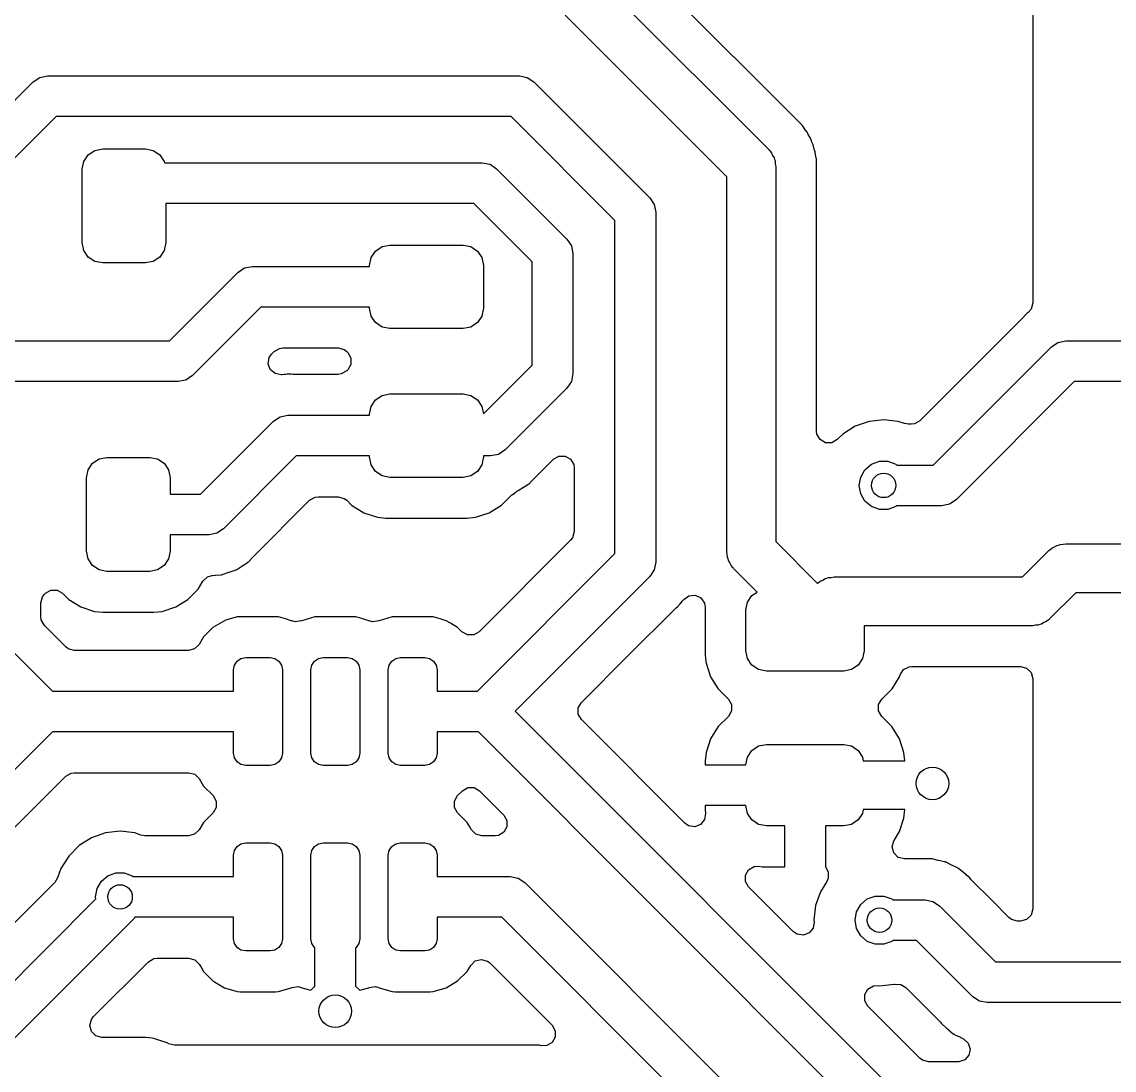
# Model space of a CAD drawing. Extents: x 44 to 146, y -87 to -25.
# Drawn here: x 113.32 to 126.73, y -73.47 to -60.61 of the extents above; entities that cross this region are included whole.
import ezdxf

# ---------------------------------------------------------------- set-up
doc = ezdxf.new("R2010")
doc.units = 0
doc.layers.add('BLACK', color=7, linetype='CONTINUOUS')

msp = doc.modelspace()

# ---------------------------------------------------------------- linework, layer by layer
at = {"layer": 'BLACK', "linetype": 'CONTINUOUS'}
for p, q in [((125.73, -59.055), (125.73, -64.055926)), ((122.777862, -61.752584), (120.650852, -59.625574)), ((120.328732, -60.011268), (122.487732, -62.170268)), ((121.9756, -62.506664), (119.992336, -60.5234)), ((113.543929, -61.28783), (113.6396, -61.268799)), ((113.6396, -61.268799), (113.639605, -61.2688)), ((113.639605, -61.2688), (119.4308, -61.2688)), ((119.4308, -61.2688), (119.526471, -61.28783)), ((112.639846, -62.165), (113.462823, -61.342023)), ((113.462823, -61.342023), (113.543929, -61.28783)), ((119.526471, -61.28783), (119.607577, -61.342023)), ((119.607577, -61.342023), (121.029973, -62.76442)), ((113.743154, -61.7688), (113.224603, -62.28735)), ((119.327246, -61.7688), (113.743154, -61.7688)), ((120.6032, -63.044753), (119.327246, -61.7688)), ((122.905416, -61.880138), (122.777862, -61.752584)), ((122.925038, -61.911367), (122.905416, -61.880138)), ((122.934689, -61.92497), (122.925038, -61.911367)), ((122.955761, -61.951393), (122.934689, -61.92497)), ((122.957693, -61.953816), (122.955761, -61.951393)), ((122.973686, -61.987027), (122.957693, -61.953816)), ((122.981769, -62.001653), (122.973686, -61.987027)), ((123.001389, -62.032878), (122.981769, -62.001653)), ((123.013569, -62.067684), (123.001389, -62.032878)), ((123.019963, -62.08312), (123.013569, -62.067684)), ((114.138223, -62.238223), (114.219329, -62.18403)), ((114.219329, -62.18403), (114.315, -62.165)), ((114.315, -62.165), (114.84, -62.165)), ((114.84, -62.165), (114.935671, -62.18403)), ((114.935671, -62.18403), (115.016777, -62.238223)), ((122.487732, -62.170268), (122.493956, -62.177763)), ((122.493956, -62.177763), (122.497303, -62.180291)), ((122.497303, -62.180291), (122.500961, -62.186199)), ((122.500961, -62.186199), (122.523099, -62.212859)), ((123.02726, -62.098273), (123.019963, -62.08312)), ((123.03596, -62.116339), (123.02726, -62.098273)), ((123.044167, -62.152299), (123.03596, -62.116339)), ((123.048788, -62.168336), (123.044167, -62.152299)), ((123.060968, -62.203145), (123.048788, -62.168336)), ((123.065096, -62.239785), (123.060968, -62.203145)), ((114.065, -62.415), (114.08403, -62.319329)), ((114.08403, -62.319329), (114.138223, -62.238223)), ((115.016777, -62.238223), (115.07097, -62.319329)), ((115.07097, -62.319329), (115.074206, -62.3356)), ((115.074206, -62.3356), (118.9736, -62.3356)), ((118.9736, -62.3356), (119.069271, -62.35463)), ((122.523099, -62.212859), (122.537097, -62.244561)), ((122.537097, -62.244561), (122.555342, -62.274028)), ((122.555342, -62.274028), (122.559184, -62.294583)), ((122.559184, -62.294583), (122.567632, -62.313715)), ((122.567632, -62.313715), (122.569232, -62.348335)), ((123.067893, -62.256251), (123.065096, -62.239785)), ((123.0761, -62.292206), (123.067893, -62.256251)), ((123.0761, -62.292209), (123.0761, -62.292206)), ((123.0761, -65.627304), (123.0761, -62.292209)), ((114.065, -63.315), (114.065, -62.415)), ((119.069271, -62.35463), (119.150377, -62.408823)), ((119.150377, -62.408823), (120.013977, -63.272423)), ((122.569232, -62.348335), (122.5756, -62.3824)), ((122.5756, -62.3824), (122.5756, -66.982536)), ((121.9756, -67.1068), (121.9756, -62.506664)), ((118.870046, -62.8356), (115.09, -62.8356)), ((115.09, -62.8356), (115.09, -63.315)), ((119.5872, -63.552754), (118.870046, -62.8356)), ((121.029973, -62.76442), (121.029977, -62.764423)), ((121.029977, -62.764423), (121.08417, -62.845529)), ((121.08417, -62.845529), (121.1032, -62.9412)), ((121.1032, -62.9412), (121.1032, -67.2338)), ((120.6032, -67.130246), (120.6032, -63.044753)), ((120.013977, -63.272423), (120.06817, -63.353529)), ((114.08403, -63.410671), (114.065, -63.315)), ((114.138223, -63.491777), (114.08403, -63.410671)), ((115.07097, -63.410671), (115.016777, -63.491777)), ((115.09, -63.315), (115.07097, -63.410671)), ((117.662923, -63.418223), (117.744029, -63.36403)), ((117.744029, -63.36403), (117.8397, -63.345)), ((117.8397, -63.345), (118.7397, -63.345)), ((118.7397, -63.345), (118.835371, -63.36403)), ((118.835371, -63.36403), (118.916477, -63.418223)), ((120.06817, -63.353529), (120.087201, -63.4492)), ((114.219329, -63.54597), (114.138223, -63.491777)), ((114.315, -63.565), (114.219329, -63.54597)), ((114.935671, -63.54597), (114.84, -63.565)), ((115.016777, -63.491777), (114.935671, -63.54597)), ((117.5897, -63.595), (117.60873, -63.499329)), ((117.60873, -63.499329), (117.662923, -63.418223)), ((118.916477, -63.418223), (118.97067, -63.499329)), ((118.97067, -63.499329), (118.9897, -63.595)), ((120.087201, -63.4492), (120.0872, -63.449205)), ((120.0872, -63.449205), (120.0872, -64.922394)), ((114.84, -63.565), (114.315, -63.565)), ((115.136246, -64.52), (115.975523, -63.680723)), ((115.975523, -63.680723), (116.056629, -63.62653)), ((116.056629, -63.62653), (116.1523, -63.607499)), ((116.1523, -63.607499), (116.152305, -63.6075)), ((116.152305, -63.6075), (117.5897, -63.6075)), ((117.5897, -63.6075), (117.5897, -63.595)), ((118.9897, -63.595), (118.9897, -64.12)), ((119.5872, -64.818846), (119.5872, -63.552754)), ((125.73, -64.055926), (125.710038, -64.130426)), ((116.255854, -64.1075), (115.416577, -64.946777)), ((117.5897, -64.1075), (116.255854, -64.1075)), ((117.5897, -64.12), (117.5897, -64.1075)), ((117.60873, -64.215671), (117.5897, -64.12)), ((117.662923, -64.296777), (117.60873, -64.215671)), ((118.97067, -64.215671), (118.916477, -64.296777)), ((118.9897, -64.12), (118.97067, -64.215671)), ((125.650705, -64.191168), (125.599481, -64.245461)), ((125.657352, -64.185591), (125.650705, -64.191168)), ((125.660763, -64.182433), (125.657163, -64.185365)), ((125.657163, -64.185365), (125.657352, -64.185591)), ((125.660946, -64.182664), (125.660763, -64.182433)), ((125.673419, -64.172801), (125.660946, -64.182664)), ((125.710038, -64.130426), (125.673419, -64.172801)), ((117.744029, -64.35097), (117.662923, -64.296777)), ((117.8397, -64.37), (117.744029, -64.35097)), ((118.835371, -64.35097), (118.7397, -64.37)), ((118.916477, -64.296777), (118.835371, -64.35097)), ((125.596464, -64.248567), (124.345173, -65.499859)), ((125.599481, -64.245461), (125.596464, -64.248567)), ((118.7397, -64.37), (117.8397, -64.37)), ((111.963205, -64.52), (115.136246, -64.52)), ((116.419529, -64.651639), (116.486324, -64.613076)), ((116.486324, -64.613076), (116.524886, -64.608)), ((116.524886, -64.608), (117.204614, -64.608)), ((117.204614, -64.608), (117.279114, -64.627962)), ((124.508846, -66.044), (125.95962, -64.593226)), ((125.95962, -64.593226), (125.959623, -64.593223)), ((125.959623, -64.593223), (126.040729, -64.53903)), ((126.040729, -64.53903), (126.1364, -64.52)), ((126.1364, -64.52), (127.467885, -64.52)), ((116.345687, -64.800793), (116.359061, -64.724833)), ((116.359061, -64.724833), (116.388757, -64.682409)), ((116.388757, -64.682409), (116.419529, -64.651639)), ((117.279114, -64.627962), (117.309973, -64.651641)), ((117.309973, -64.651641), (117.322973, -64.664641)), ((117.322973, -64.664641), (117.361537, -64.731436)), ((117.361537, -64.731436), (117.361537, -64.808564)), ((116.372085, -64.873262), (116.345687, -64.800793)), ((116.431182, -64.922824), (116.372085, -64.873262)), ((117.309973, -64.888359), (117.243178, -64.926923)), ((117.322973, -64.875359), (117.309973, -64.888359)), ((117.361537, -64.808564), (117.322973, -64.875359)), ((118.989093, -65.416952), (119.5872, -64.818846)), ((115.2398, -65.02), (112.066754, -65.02)), ((115.335471, -65.00097), (115.2398, -65.02)), ((115.416577, -64.946777), (115.335471, -65.00097)), ((116.507142, -64.936198), (116.431182, -64.922824)), ((116.509501, -64.935991), (116.507142, -64.936198)), ((116.513766, -64.935554), (116.509501, -64.935991)), ((116.54418, -64.932), (116.513766, -64.935554)), ((116.548632, -64.932), (116.54418, -64.932)), ((116.561617, -64.931433), (116.548632, -64.932)), ((116.581392, -64.929703), (116.561617, -64.931433)), ((116.609877, -64.927211), (116.581392, -64.929703)), ((116.609878, -64.927211), (116.609877, -64.927211)), ((116.631833, -64.930427), (116.609878, -64.927211)), ((116.653428, -64.932), (116.631833, -64.930427)), ((117.204614, -64.932), (116.653428, -64.932)), ((117.243178, -64.926923), (117.204614, -64.932)), ((120.06817, -65.018071), (120.013977, -65.099177)), ((120.087201, -64.9224), (120.06817, -65.018071)), ((120.0872, -64.922394), (120.087201, -64.9224)), ((126.239953, -65.02), (124.789177, -66.470777)), ((127.467885, -65.02), (126.239953, -65.02)), ((120.013977, -65.099177), (119.253877, -65.859277)), ((117.60873, -65.324329), (117.662923, -65.243223)), ((117.662923, -65.243223), (117.744029, -65.18903)), ((117.744029, -65.18903), (117.8397, -65.17)), ((117.8397, -65.17), (118.7397, -65.17)), ((118.7397, -65.17), (118.835371, -65.18903)), ((118.835371, -65.18903), (118.916477, -65.243223)), ((118.916477, -65.243223), (118.97067, -65.324329)), ((117.5897, -65.42), (117.60873, -65.324329)), ((117.5897, -65.4325), (117.5897, -65.42)), ((118.97067, -65.324329), (118.989093, -65.416952)), ((115.517246, -66.3996), (116.411123, -65.505723)), ((116.411123, -65.505723), (116.492229, -65.45153)), ((116.492229, -65.45153), (116.5879, -65.4325)), ((116.5879, -65.4325), (117.5897, -65.4325)), ((123.721947, -65.508631), (123.551677, -65.568211)), ((123.901199, -65.488435), (123.721947, -65.508631)), ((123.901201, -65.488435), (123.901199, -65.488435)), ((124.080453, -65.508631), (123.901201, -65.488435)), ((124.080456, -65.508632), (124.080453, -65.508631)), ((124.156209, -65.535139), (124.080456, -65.508632)), ((124.205419, -65.5435), (124.156209, -65.535139)), ((124.239814, -65.5435), (124.205419, -65.5435)), ((124.278378, -65.538423), (124.239814, -65.5435)), ((124.345173, -65.499859), (124.278378, -65.538423)), ((123.081177, -65.665868), (123.0761, -65.627304)), ((123.119741, -65.732663), (123.081177, -65.665868)), ((123.398938, -65.664184), (123.330459, -65.732663)), ((123.551677, -65.568211), (123.398938, -65.664184)), ((123.186536, -65.771227), (123.119741, -65.732663)), ((123.263664, -65.771227), (123.186536, -65.771227)), ((123.330459, -65.732663), (123.263664, -65.771227)), ((114.272029, -65.96863), (114.3677, -65.9496)), ((114.3677, -65.9496), (114.8927, -65.9496)), ((114.8927, -65.9496), (114.988371, -65.96863)), ((116.691454, -65.9325), (115.797577, -66.826377)), ((117.5897, -65.9325), (116.691454, -65.9325)), ((117.5897, -65.945), (117.5897, -65.9325)), ((117.60873, -66.040671), (117.5897, -65.945)), ((118.9897, -65.945), (118.97067, -66.040671)), ((119.0771, -65.9325), (118.9897, -65.9325)), ((118.9897, -65.9325), (118.9897, -65.945)), ((119.172771, -65.91347), (119.0771, -65.9325)), ((119.253877, -65.859277), (119.172771, -65.91347)), ((119.848342, -65.972625), (119.915136, -65.934062)), ((119.915136, -65.934062), (119.992264, -65.934062)), ((119.992264, -65.934062), (120.059059, -65.972626)), ((114.13673, -66.103929), (114.190923, -66.022823)), ((114.190923, -66.022823), (114.272029, -65.96863)), ((114.988371, -65.96863), (115.069477, -66.022823)), ((115.069477, -66.022823), (115.12367, -66.103929)), ((117.662923, -66.121777), (117.60873, -66.040671)), ((118.97067, -66.040671), (118.916477, -66.121777)), ((119.616987, -66.203979), (119.848342, -65.972625)), ((120.059059, -65.972626), (120.097623, -66.039421)), ((120.097623, -66.039421), (120.1027, -66.077985)), ((120.1027, -66.077985), (120.1027, -66.861213)), ((123.671387, -66.101164), (123.7512, -66.034192)), ((123.7512, -66.034192), (123.849106, -65.998558)), ((123.849106, -65.998558), (123.953294, -65.998558)), ((123.953294, -65.998558), (124.0512, -66.034192)), ((124.0512, -66.034192), (124.062889, -66.044)), ((124.062889, -66.044), (124.508846, -66.044)), ((114.1177, -66.1996), (114.13673, -66.103929)), ((114.1177, -67.0996), (114.1177, -66.1996)), ((115.12367, -66.103929), (115.1427, -66.1996)), ((115.1427, -66.1996), (115.1427, -66.3996)), ((117.744029, -66.17597), (117.662923, -66.121777)), ((117.8397, -66.195), (117.744029, -66.17597)), ((118.7397, -66.195), (117.8397, -66.195)), ((118.835371, -66.17597), (118.7397, -66.195)), ((118.916477, -66.121777), (118.835371, -66.17597)), ((119.564058, -66.259993), (119.614, -66.207056)), ((119.614, -66.207056), (119.616987, -66.203979)), ((123.6012, -66.294), (123.619292, -66.191394)), ((123.619292, -66.191394), (123.671387, -66.101164)), ((119.396437, -66.367311), (119.404306, -66.363644)), ((119.404306, -66.363644), (119.404432, -66.363914)), ((119.404432, -66.363914), (119.408594, -66.361899)), ((119.40846, -66.361632), (119.416206, -66.35774)), ((119.408594, -66.361899), (119.40846, -66.361632)), ((119.416206, -66.35774), (119.416217, -66.357737)), ((119.416217, -66.357737), (119.478609, -66.3167)), ((119.478609, -66.3167), (119.482207, -66.314409)), ((119.482207, -66.314409), (119.487373, -66.311222)), ((119.487373, -66.311222), (119.545756, -66.275212)), ((119.545756, -66.275212), (119.545761, -66.275206)), ((119.545761, -66.275206), (119.552566, -66.269827)), ((119.552566, -66.269827), (119.552752, -66.270062)), ((119.552752, -66.270062), (119.556342, -66.267137)), ((119.556149, -66.266907), (119.562793, -66.261331)), ((119.556342, -66.267137), (119.556149, -66.266907)), ((119.562793, -66.261331), (119.562796, -66.26133)), ((119.562796, -66.26133), (119.564058, -66.259993)), ((123.619292, -66.396606), (123.6012, -66.294)), ((115.1427, -66.3996), (115.517246, -66.3996)), ((116.160687, -67.171079), (116.855127, -66.476641)), ((116.855127, -66.476641), (116.921922, -66.438077)), ((116.921922, -66.438077), (116.960486, -66.433)), ((116.960486, -66.433), (117.204614, -66.433)), ((117.204614, -66.433), (117.279114, -66.452962)), ((117.279114, -66.452962), (117.309973, -66.476641)), ((117.309973, -66.476641), (117.371044, -66.537712)), ((119.208356, -66.537712), (119.332412, -66.413656)), ((119.332412, -66.413656), (119.332413, -66.413653)), ((119.332413, -66.413653), (119.338549, -66.407518)), ((119.338549, -66.407518), (119.339671, -66.40864)), ((119.339671, -66.40864), (119.389006, -66.371906)), ((119.388574, -66.370979), (119.393064, -66.368885)), ((119.389006, -66.371906), (119.388574, -66.370979)), ((119.393064, -66.368885), (119.393523, -66.368544)), ((119.393523, -66.368544), (119.394768, -66.36809)), ((119.394768, -66.36809), (119.396429, -66.367315)), ((119.396429, -66.367315), (119.396434, -66.367314)), ((119.396434, -66.367314), (119.396437, -66.367311)), ((123.671387, -66.486836), (123.619292, -66.396606)), ((123.7512, -66.553808), (123.671387, -66.486836)), ((124.789177, -66.470777), (124.708071, -66.52497)), ((117.371044, -66.537712), (117.520366, -66.629814)), ((117.520366, -66.629814), (117.686903, -66.684999)), ((118.892497, -66.684999), (119.059034, -66.629814)), ((119.059034, -66.629814), (119.208356, -66.537712)), ((123.849106, -66.589442), (123.7512, -66.553808)), ((123.953294, -66.589442), (123.849106, -66.589442)), ((124.0512, -66.553808), (123.953294, -66.589442)), ((124.062889, -66.544), (124.0512, -66.553808)), ((124.6124, -66.544), (124.062889, -66.544)), ((124.708071, -66.52497), (124.6124, -66.544)), ((117.686903, -66.684999), (117.789691, -66.6955)), ((117.789691, -66.6955), (118.789708, -66.695499)), ((118.789708, -66.695499), (118.892497, -66.684999)), ((115.6208, -66.8996), (115.1427, -66.8996)), ((115.1427, -66.8996), (115.1427, -67.0996)), ((115.716471, -66.88057), (115.6208, -66.8996)), ((115.797577, -66.826377), (115.716471, -66.88057)), ((120.1027, -66.861213), (120.082738, -66.935713)), ((120.059059, -66.966572), (118.935447, -68.090183)), ((120.082738, -66.935713), (120.059059, -66.966572)), ((122.5756, -66.982536), (123.088746, -67.495682)), ((125.998559, -67.048503), (126.028028, -67.030258)), ((126.028028, -67.030258), (126.048586, -67.026414)), ((126.048586, -67.026414), (126.067715, -67.017969)), ((126.067715, -67.017969), (126.102328, -67.016368)), ((126.102328, -67.016368), (126.1364, -67.01)), ((126.1364, -67.01), (127.485381, -67.01)), ((114.13673, -67.195271), (114.1177, -67.0996)), ((115.1427, -67.0996), (115.12367, -67.195271)), ((118.915346, -68.8181), (120.6032, -67.130246)), ((121.981967, -67.140864), (121.9756, -67.1068)), ((121.983568, -67.175485), (121.981967, -67.140864)), ((125.605736, -67.4164), (125.924268, -67.097868)), ((125.924268, -67.097868), (125.931763, -67.091643)), ((125.931763, -67.091643), (125.934291, -67.088297)), ((125.934291, -67.088297), (125.940199, -67.084638)), ((125.940199, -67.084638), (125.966859, -67.062501)), ((125.966859, -67.062501), (125.998559, -67.048503)), ((114.190923, -67.276377), (114.13673, -67.195271)), ((114.272029, -67.33057), (114.190923, -67.276377)), ((115.069477, -67.276377), (114.988371, -67.33057)), ((115.12367, -67.195271), (115.069477, -67.276377)), ((115.959917, -67.324837), (116.022309, -67.2838)), ((116.022309, -67.2838), (116.025907, -67.281509)), ((116.025907, -67.281509), (116.088118, -67.243137)), ((116.088118, -67.243137), (116.089456, -67.242312)), ((116.089456, -67.242312), (116.089461, -67.242306)), ((116.089461, -67.242306), (116.096266, -67.236927)), ((116.096266, -67.236927), (116.096452, -67.237162)), ((116.096452, -67.237162), (116.100042, -67.234237)), ((116.099849, -67.234007), (116.106493, -67.228431)), ((116.100042, -67.234237), (116.099849, -67.234007)), ((116.106493, -67.228431), (116.106496, -67.22843)), ((116.106496, -67.22843), (116.107841, -67.227005)), ((116.107841, -67.227005), (116.1577, -67.174156)), ((116.1577, -67.174156), (116.160687, -67.171079)), ((121.1032, -67.2338), (121.08417, -67.329471)), ((121.992015, -67.194616), (121.983568, -67.175485)), ((121.995858, -67.215172), (121.992015, -67.194616)), ((122.014102, -67.244638), (121.995858, -67.215172)), ((122.028101, -67.276341), (122.014102, -67.244638)), ((122.050238, -67.303), (122.028101, -67.276341)), ((122.053897, -67.308909), (122.050238, -67.303)), ((114.3677, -67.3496), (114.272029, -67.33057)), ((114.8927, -67.3496), (114.3677, -67.3496)), ((114.988371, -67.33057), (114.8927, -67.3496)), ((115.545603, -67.470669), (115.601702, -67.417742)), ((115.601702, -67.417742), (115.66026, -67.40114)), ((115.660198, -67.400604), (115.663528, -67.400214)), ((115.66026, -67.40114), (115.660198, -67.400604)), ((115.663528, -67.400214), (115.663788, -67.400141)), ((115.663788, -67.400141), (115.664487, -67.4001)), ((115.664487, -67.4001), (115.664509, -67.4001)), ((115.664509, -67.4001), (115.694976, -67.396538)), ((115.694976, -67.396538), (115.699217, -67.396105)), ((115.699217, -67.396105), (115.773597, -67.389599)), ((115.773597, -67.389599), (115.773606, -67.389595)), ((115.773606, -67.389595), (115.782094, -67.387844)), ((115.782094, -67.387844), (115.782154, -67.388137)), ((115.782154, -67.388137), (115.786677, -67.387134)), ((115.786608, -67.386843), (115.795053, -67.384841)), ((115.786677, -67.387134), (115.786608, -67.386843)), ((115.795053, -67.384841), (115.795055, -67.384841)), ((115.795055, -67.384841), (115.86521, -67.359306)), ((115.86521, -67.359306), (115.869256, -67.3579)), ((115.869256, -67.3579), (115.940134, -67.334414)), ((115.940134, -67.334414), (115.94014, -67.33441)), ((115.94014, -67.33441), (115.947999, -67.330746)), ((115.947999, -67.330746), (115.948125, -67.331017)), ((115.948125, -67.331017), (115.952294, -67.328999)), ((115.95216, -67.328732), (115.959906, -67.32484)), ((115.952294, -67.328999), (115.95216, -67.328732)), ((115.959906, -67.32484), (115.959917, -67.324837)), ((121.029977, -67.410577), (119.377953, -69.0626)), ((121.08417, -67.329471), (121.029977, -67.410577)), ((122.057243, -67.311436), (122.053897, -67.308909)), ((122.063468, -67.318932), (122.057243, -67.311436)), ((122.347487, -67.602951), (122.063468, -67.318932)), ((123.153759, -67.454903), (123.183228, -67.436658)), ((123.183228, -67.436658), (123.203786, -67.432814)), ((123.203786, -67.432814), (123.222915, -67.424369)), ((123.222915, -67.424369), (123.257528, -67.422768)), ((123.257528, -67.422768), (123.2916, -67.4164)), ((123.2916, -67.4164), (125.605736, -67.4164)), ((115.361356, -67.692312), (115.485412, -67.568256)), ((115.485412, -67.568256), (115.545603, -67.470669)), ((123.088746, -67.495682), (123.089491, -67.494697)), ((123.089491, -67.494697), (123.095399, -67.491038)), ((123.095399, -67.491038), (123.122059, -67.468901)), ((123.122059, -67.468901), (123.153759, -67.454903)), ((113.5557, -67.734686), (113.575662, -67.660186)), ((113.575662, -67.660186), (113.599341, -67.629327)), ((113.599341, -67.629327), (113.612341, -67.616327)), ((113.612341, -67.616327), (113.679136, -67.577763)), ((113.679136, -67.577763), (113.756264, -67.577763)), ((113.756264, -67.577763), (113.823059, -67.616327)), ((113.823059, -67.616327), (113.899044, -67.692312)), ((113.899044, -67.692312), (114.048366, -67.784414)), ((115.212034, -67.784414), (115.361356, -67.692312)), ((121.433794, -67.709543), (121.436529, -67.706186)), ((121.436529, -67.706186), (121.447357, -67.693281)), ((121.447357, -67.693281), (121.510535, -67.64904)), ((121.510535, -67.64904), (121.58737, -67.642316)), ((121.58737, -67.642316), (121.657272, -67.67491)), ((121.657272, -67.67491), (121.701513, -67.738088)), ((122.23003, -67.726329), (122.284223, -67.645223)), ((122.284223, -67.645223), (122.347487, -67.602951)), ((126.260664, -67.61), (125.942132, -67.928532)), ((127.485381, -67.61), (126.260664, -67.61)), ((113.5557, -67.906414), (113.5557, -67.734686)), ((114.048366, -67.784414), (114.214903, -67.839599)), ((114.214903, -67.839599), (114.317691, -67.8501)), ((114.942708, -67.850099), (115.045497, -67.839599)), ((115.045497, -67.839599), (115.212034, -67.784414)), ((120.761788, -68.386579), (121.337559, -67.810807)), ((121.337559, -67.810807), (121.353927, -67.796663)), ((121.353927, -67.796663), (121.37173, -67.78341)), ((121.37173, -67.78341), (121.402878, -67.746287)), ((121.402878, -67.746287), (121.411643, -67.736724)), ((121.411643, -67.736724), (121.414791, -67.733577)), ((121.414791, -67.733577), (121.429371, -67.715136)), ((121.429371, -67.715136), (121.433794, -67.709543)), ((121.701513, -67.738088), (121.7105, -67.789053)), ((121.7105, -67.789053), (121.7105, -68.372003)), ((122.211, -67.822), (122.23003, -67.726329)), ((122.211, -68.322), (122.211, -67.822)), ((113.560777, -67.944978), (113.5557, -67.906414)), ((113.599341, -68.011773), (113.560777, -67.944978)), ((114.317691, -67.8501), (114.942708, -67.850099)), ((115.809799, -67.953857), (115.668336, -68.037518)), ((115.814119, -67.952602), (115.809799, -67.953857)), ((115.84036, -67.944978), (115.814119, -67.952602)), ((115.967628, -67.908002), (115.84036, -67.944978)), ((115.979922, -67.907034), (115.967628, -67.908002)), ((116.004506, -67.9051), (115.979922, -67.907034)), ((116.435894, -67.9051), (116.004506, -67.9051)), ((116.461706, -67.907131), (116.435894, -67.9051)), ((116.472772, -67.908002), (116.461706, -67.907131)), ((116.558196, -67.932821), (116.472771, -67.908002)), ((116.472771, -67.908002), (116.472772, -67.908002)), ((116.630598, -67.953856), (116.558196, -67.932821)), ((116.630599, -67.953856), (116.630598, -67.953856)), ((116.630607, -67.953859), (116.630599, -67.953856)), ((116.636036, -67.956208), (116.630607, -67.953859)), ((116.678063, -67.967469), (116.636036, -67.956208)), ((116.754364, -67.956208), (116.678063, -67.967469)), ((116.759792, -67.953859), (116.754364, -67.956208)), ((116.917628, -67.908002), (116.759792, -67.953859)), ((116.929922, -67.907034), (116.917628, -67.908002)), ((116.954506, -67.9051), (116.929922, -67.907034)), ((117.385894, -67.9051), (116.954506, -67.9051)), ((117.411706, -67.907131), (117.385894, -67.9051)), ((117.422772, -67.908002), (117.411706, -67.907131)), ((117.508196, -67.932821), (117.422771, -67.908002)), ((117.422771, -67.908002), (117.422772, -67.908002)), ((117.580598, -67.953856), (117.508196, -67.932821)), ((117.580599, -67.953856), (117.580598, -67.953856)), ((117.580607, -67.953859), (117.580599, -67.953856)), ((117.586036, -67.956208), (117.580607, -67.953859)), ((117.628063, -67.967469), (117.586036, -67.956208)), ((117.704364, -67.956208), (117.628063, -67.967469)), ((117.709792, -67.953859), (117.704364, -67.956208)), ((117.867628, -67.908002), (117.709792, -67.953859)), ((117.879922, -67.907034), (117.867628, -67.908002)), ((117.904506, -67.9051), (117.879922, -67.907034)), ((118.335894, -67.9051), (117.904506, -67.9051)), ((118.361706, -67.907131), (118.335894, -67.9051)), ((118.372772, -67.908002), (118.361706, -67.907131)), ((118.458196, -67.932821), (118.372771, -67.908002)), ((118.372771, -67.908002), (118.372772, -67.908002)), ((118.530598, -67.953856), (118.458196, -67.932821)), ((118.530599, -67.953856), (118.530598, -67.953856)), ((118.5306, -67.953857), (118.530599, -67.953856)), ((118.584504, -67.985736), (118.5306, -67.953857)), ((125.899541, -67.963899), (125.867838, -67.977897)), ((125.9262, -67.941761), (125.899541, -67.963899)), ((125.932109, -67.938103), (125.9262, -67.941761)), ((125.934636, -67.934756), (125.932109, -67.938103)), ((125.942132, -67.928532), (125.934636, -67.934756)), ((113.861526, -68.273959), (113.599341, -68.011773)), ((115.668333, -68.03752), (115.55212, -68.153733)), ((115.668336, -68.037518), (115.668333, -68.03752)), ((118.672065, -68.037519), (118.584504, -67.985736)), ((118.672066, -68.03752), (118.672065, -68.037519)), ((118.724729, -68.090183), (118.672066, -68.03752)), ((118.791524, -68.128747), (118.724729, -68.090183)), ((118.935447, -68.090183), (118.868652, -68.128747)), ((125.73, -68.0164), (123.661, -68.0164)), ((123.661, -68.0164), (123.661, -68.322)), ((125.764064, -68.010032), (125.73, -68.0164)), ((125.798685, -68.008432), (125.764064, -68.010032)), ((125.817816, -67.999984), (125.798685, -68.008432)), ((125.838372, -67.996142), (125.817816, -67.999984)), ((125.867838, -67.977897), (125.838372, -67.996142)), ((113.0552, -68.175446), (113.697854, -68.8181)), ((115.552118, -68.153736), (115.498472, -68.244447)), ((115.55212, -68.153733), (115.552118, -68.153736)), ((118.868652, -68.128747), (118.791524, -68.128747)), ((113.892385, -68.297638), (113.861526, -68.273959)), ((113.966885, -68.3176), (113.892385, -68.297638)), ((115.370221, -68.3176), (113.966885, -68.3176)), ((115.443366, -68.298411), (115.370221, -68.3176)), ((115.498472, -68.244447), (115.443366, -68.298411)), ((121.7105, -68.372003), (121.7188, -68.453255)), ((122.23003, -68.417671), (122.211, -68.322)), ((123.661, -68.322), (123.64197, -68.417671)), ((115.9202, -68.5556), (115.931618, -68.498197)), ((115.931618, -68.498197), (115.964134, -68.449534)), ((115.964134, -68.449534), (116.012797, -68.417018)), ((116.012797, -68.417018), (116.0702, -68.4056)), ((116.0702, -68.4056), (116.3702, -68.4056)), ((116.3702, -68.4056), (116.427603, -68.417018)), ((116.427603, -68.417018), (116.476266, -68.449534)), ((116.476266, -68.449534), (116.508782, -68.498197)), ((116.508782, -68.498197), (116.5202, -68.5556)), ((116.8702, -68.5556), (116.881618, -68.498197)), ((116.881618, -68.498197), (116.914134, -68.449534)), ((116.914134, -68.449534), (116.962797, -68.417018)), ((116.962797, -68.417018), (117.0202, -68.4056)), ((117.0202, -68.4056), (117.3202, -68.4056)), ((117.3202, -68.4056), (117.377603, -68.417018)), ((117.377603, -68.417018), (117.426266, -68.449534)), ((117.426266, -68.449534), (117.458782, -68.498197)), ((117.458782, -68.498197), (117.4702, -68.5556)), ((117.8202, -68.5556), (117.831618, -68.498197)), ((117.831618, -68.498197), (117.864134, -68.449534)), ((117.864134, -68.449534), (117.912797, -68.417018)), ((117.912797, -68.417018), (117.9702, -68.4056)), ((117.9702, -68.4056), (118.2702, -68.4056)), ((118.2702, -68.4056), (118.327603, -68.417018)), ((118.327603, -68.417018), (118.376266, -68.449534)), ((118.376266, -68.449534), (118.408782, -68.498197)), ((118.408782, -68.498197), (118.4202, -68.5556)), ((120.191126, -68.957241), (120.761788, -68.386579)), ((121.7188, -68.453255), (121.721001, -68.474797)), ((121.721001, -68.474797), (121.776186, -68.641334)), ((122.284223, -68.498777), (122.23003, -68.417671)), ((122.365329, -68.55297), (122.284223, -68.498777)), ((123.587777, -68.498777), (123.506671, -68.55297)), ((123.64197, -68.417671), (123.587777, -68.498777)), ((115.9202, -68.8181), (115.9202, -68.5556)), ((116.5202, -68.5556), (116.5202, -69.5806)), ((116.8702, -69.5806), (116.8702, -68.5556)), ((117.4702, -68.5556), (117.4702, -69.5806)), ((117.8202, -69.5806), (117.8202, -68.5556)), ((118.4202, -68.5556), (118.4202, -68.8181)), ((121.776186, -68.641334), (121.844816, -68.752602)), ((122.461, -68.572), (122.365329, -68.55297)), ((123.411, -68.572), (122.461, -68.572)), ((123.506671, -68.55297), (123.411, -68.572)), ((124.003712, -68.790656), (124.095814, -68.641334)), ((124.095814, -68.641334), (124.099404, -68.6305)), ((124.099404, -68.6305), (124.103205, -68.619031)), ((124.103205, -68.619031), (124.145588, -68.554592)), ((124.145588, -68.554592), (124.214513, -68.519978)), ((124.214513, -68.519978), (124.244641, -68.5169)), ((124.244641, -68.5169), (125.581, -68.5169)), ((125.581, -68.5169), (125.6555, -68.536862)), ((125.6555, -68.536862), (125.710038, -68.5914)), ((125.710038, -68.5914), (125.73, -68.6659)), ((121.844816, -68.752602), (121.868288, -68.790656)), ((125.73, -68.6659), (125.73, -71.4905)), ((113.697854, -68.8181), (115.9202, -68.8181)), ((118.4202, -68.8181), (118.915346, -68.8181)), ((121.868288, -68.790656), (121.994627, -68.916995)), ((123.877373, -68.916995), (123.940358, -68.85401)), ((123.940358, -68.85401), (124.003712, -68.790656)), ((120.152562, -69.024036), (120.191126, -68.957241)), ((120.152562, -69.101164), (120.152562, -69.024036)), ((121.994627, -68.916995), (122.033191, -68.98379)), ((122.033191, -68.98379), (122.033191, -69.060918)), ((123.838809, -68.98379), (123.877373, -68.916995)), ((123.838809, -69.060918), (123.838809, -68.98379)), ((119.377953, -69.0626), (124.182553, -73.8672)), ((120.191126, -69.167959), (120.152562, -69.101164)), ((121.462165, -70.438998), (120.191126, -69.167959)), ((121.994627, -69.127713), (121.86868, -69.253659)), ((122.033191, -69.060918), (121.994627, -69.127713)), ((123.877373, -69.127713), (123.838809, -69.060918)), ((124.003319, -69.253659), (123.877373, -69.127713)), ((121.86868, -69.253659), (121.776642, -69.402878)), ((124.095357, -69.402878), (124.003319, -69.253659)), ((113.697854, -69.3181), (112.1116, -70.904354)), ((115.9202, -69.3181), (113.697854, -69.3181)), ((115.9202, -69.5806), (115.9202, -69.3181)), ((118.926346, -69.3181), (118.4202, -69.3181)), ((118.4202, -69.3181), (118.4202, -69.5806)), ((123.90222, -74.293973), (118.926346, -69.3181)), ((121.776642, -69.402878), (121.721494, -69.569302)), ((124.150505, -69.569303), (124.095357, -69.402878)), ((115.931618, -69.638003), (115.9202, -69.5806)), ((116.5202, -69.5806), (116.508782, -69.638003)), ((116.881618, -69.638003), (116.8702, -69.5806)), ((117.4702, -69.5806), (117.458782, -69.638003)), ((117.831618, -69.638003), (117.8202, -69.5806)), ((118.4202, -69.5806), (118.408782, -69.638003)), ((121.721492, -69.569311), (121.711, -69.67201)), ((121.721494, -69.569302), (121.721492, -69.569311)), ((122.23003, -69.626329), (122.284223, -69.545223)), ((122.284223, -69.545223), (122.365329, -69.49103)), ((122.365329, -69.49103), (122.461, -69.472)), ((122.461, -69.472), (123.411, -69.472)), ((123.411, -69.472), (123.506671, -69.49103)), ((123.506671, -69.49103), (123.587777, -69.545223)), ((123.587777, -69.545223), (123.64197, -69.626329)), ((124.160996, -69.672), (124.150505, -69.569303)), ((115.964134, -69.686666), (115.931618, -69.638003)), ((116.012797, -69.719182), (115.964134, -69.686666)), ((116.476266, -69.686666), (116.427603, -69.719182)), ((116.508782, -69.638003), (116.476266, -69.686666)), ((116.914134, -69.686666), (116.881618, -69.638003)), ((116.962797, -69.719182), (116.914134, -69.686666)), ((117.426266, -69.686666), (117.377603, -69.719182)), ((117.458782, -69.638003), (117.426266, -69.686666)), ((117.864134, -69.686666), (117.831618, -69.638003)), ((117.912797, -69.719182), (117.864134, -69.686666)), ((118.376266, -69.686666), (118.327603, -69.719182)), ((118.408782, -69.638003), (118.376266, -69.686666)), ((121.711, -69.67201), (121.711, -69.722)), ((122.211, -69.722), (122.23003, -69.626329)), ((123.64197, -69.626329), (123.651054, -69.672)), ((123.651054, -69.672), (124.160996, -69.672)), ((113.861527, -69.862241), (113.928322, -69.823677)), ((113.928322, -69.823677), (113.966886, -69.8186)), ((113.966886, -69.8186), (115.370221, -69.8186)), ((115.370221, -69.8186), (115.444721, -69.838562)), ((115.444721, -69.838562), (115.498472, -69.891753)), ((116.0702, -69.7306), (116.012797, -69.719182)), ((116.3702, -69.7306), (116.0702, -69.7306)), ((116.427603, -69.719182), (116.3702, -69.7306)), ((117.0202, -69.7306), (116.962797, -69.719182)), ((117.3202, -69.7306), (117.0202, -69.7306)), ((117.377603, -69.719182), (117.3202, -69.7306)), ((117.9702, -69.7306), (117.912797, -69.719182)), ((118.2702, -69.7306), (117.9702, -69.7306)), ((118.327603, -69.719182), (118.2702, -69.7306)), ((121.711, -69.722), (122.211, -69.722)), ((112.690903, -71.032863), (113.861527, -69.862241)), ((115.498472, -69.891753), (115.552118, -69.982463)), ((115.552118, -69.982463), (115.55212, -69.982466)), ((115.55212, -69.982466), (115.669895, -70.100241)), ((115.669895, -70.100241), (115.708459, -70.167036)), ((118.631941, -70.167036), (118.670505, -70.100241)), ((118.670505, -70.100241), (118.73023, -70.040516)), ((118.73023, -70.040516), (118.797025, -70.001952)), ((118.797025, -70.001952), (118.874153, -70.001952)), ((118.874153, -70.001952), (118.940948, -70.040516)), ((118.940948, -70.040516), (119.238673, -70.338241)), ((115.708459, -70.244164), (115.669895, -70.310959)), ((115.708459, -70.167036), (115.708459, -70.244164)), ((118.631941, -70.244164), (118.631941, -70.167036)), ((118.670505, -70.310959), (118.631941, -70.244164)), ((122.211, -70.222), (121.711001, -70.222)), ((121.711001, -70.222), (121.711001, -70.271975)), ((122.23003, -70.317671), (122.211, -70.222)), ((115.669895, -70.310959), (115.55212, -70.428733)), ((118.672065, -70.312519), (118.670505, -70.310959)), ((118.788281, -70.428735), (118.672065, -70.312519)), ((119.238673, -70.338241), (119.277237, -70.405036)), ((121.715753, -70.318498), (121.703464, -70.394641)), ((121.711001, -70.271975), (121.715753, -70.318498)), ((122.284223, -70.398777), (122.23003, -70.317671)), ((123.64197, -70.317671), (123.587777, -70.398777)), ((123.651054, -70.272), (123.64197, -70.317671)), ((124.160998, -70.272), (123.651054, -70.272)), ((124.095357, -70.541121), (124.150505, -70.374697)), ((124.150505, -70.374697), (124.150507, -70.374688)), ((124.150507, -70.374688), (124.160998, -70.272)), ((115.498472, -70.519447), (115.443366, -70.573411)), ((115.552118, -70.428736), (115.498472, -70.519447)), ((115.55212, -70.428733), (115.552118, -70.428736)), ((118.819704, -70.481868), (118.788281, -70.428735)), ((118.841928, -70.519447), (118.819704, -70.481868)), ((118.895679, -70.572638), (118.841928, -70.519447)), ((119.277237, -70.482164), (119.238673, -70.548959)), ((119.277237, -70.405036), (119.277237, -70.482164)), ((121.506522, -70.469579), (121.462165, -70.438998)), ((121.582665, -70.481868), (121.506522, -70.469579)), ((121.654751, -70.454439), (121.582665, -70.481868)), ((121.703464, -70.394641), (121.654751, -70.454439)), ((122.365329, -70.45297), (122.284223, -70.398777)), ((122.461, -70.472), (122.365329, -70.45297)), ((122.686, -70.472), (122.461, -70.472)), ((122.686, -70.971999), (122.686, -70.472)), ((123.411, -70.472), (123.186, -70.472)), ((123.186, -70.472), (123.186, -70.97453)), ((123.506671, -70.45297), (123.411, -70.472)), ((123.587777, -70.398777), (123.506671, -70.45297)), ((114.179077, -70.617311), (114.026338, -70.713284)), ((114.349347, -70.557731), (114.179077, -70.617311)), ((114.528599, -70.537535), (114.349347, -70.557731)), ((114.528601, -70.537535), (114.528599, -70.537535)), ((114.707853, -70.557731), (114.528601, -70.537535)), ((114.707856, -70.557732), (114.707853, -70.557731)), ((114.783609, -70.584239), (114.707856, -70.557732)), ((114.832819, -70.5926), (114.783609, -70.584239)), ((115.370221, -70.5926), (114.832819, -70.5926)), ((115.443366, -70.573411), (115.370221, -70.5926)), ((118.970179, -70.5926), (118.895679, -70.572638)), ((119.133314, -70.5926), (118.970179, -70.5926)), ((119.171878, -70.587523), (119.133314, -70.5926)), ((119.238673, -70.548959), (119.171878, -70.587523)), ((124.005846, -70.7285), (124.025808, -70.654)), ((124.025808, -70.654), (124.028029, -70.650279)), ((124.028029, -70.650279), (124.095357, -70.541121)), ((114.026338, -70.713284), (113.898784, -70.840838)), ((115.9202, -70.8306), (115.931618, -70.773197)), ((115.931618, -70.773197), (115.964134, -70.724534)), ((115.964134, -70.724534), (116.012797, -70.692018)), ((116.012797, -70.692018), (116.0702, -70.6806)), ((116.0702, -70.6806), (116.3702, -70.6806)), ((116.3702, -70.6806), (116.427603, -70.692018)), ((116.427603, -70.692018), (116.476266, -70.724534)), ((116.476266, -70.724534), (116.508782, -70.773197)), ((116.508782, -70.773197), (116.5202, -70.8306)), ((116.8702, -70.8306), (116.881618, -70.773197)), ((116.881618, -70.773197), (116.914134, -70.724534)), ((116.914134, -70.724534), (116.962797, -70.692018)), ((116.962797, -70.692018), (117.0202, -70.6806)), ((117.0202, -70.6806), (117.3202, -70.6806)), ((117.3202, -70.6806), (117.377603, -70.692018)), ((117.377603, -70.692018), (117.426266, -70.724534)), ((117.426266, -70.724534), (117.458782, -70.773197)), ((117.458782, -70.773197), (117.4702, -70.8306)), ((117.8202, -70.8306), (117.831618, -70.773197)), ((117.831618, -70.773197), (117.864134, -70.724534)), ((117.864134, -70.724534), (117.912797, -70.692018)), ((117.912797, -70.692018), (117.9702, -70.6806)), ((117.9702, -70.6806), (118.2702, -70.6806)), ((118.2702, -70.6806), (118.327603, -70.692018)), ((118.327603, -70.692018), (118.376266, -70.724534)), ((118.376266, -70.724534), (118.408782, -70.773197)), ((118.408782, -70.773197), (118.4202, -70.8306)), ((124.025808, -70.803), (124.005846, -70.7285)), ((113.898784, -70.840838), (113.802809, -70.993579)), ((115.9202, -71.0931), (115.9202, -70.8306)), ((116.5202, -70.8306), (116.5202, -71.8556)), ((116.8702, -71.8556), (116.8702, -70.8306)), ((117.4702, -70.8306), (117.4702, -71.8556)), ((117.8202, -71.8556), (117.8202, -70.8306)), ((118.4202, -70.8306), (118.4202, -71.0931)), ((124.080346, -70.857538), (124.025808, -70.803)), ((124.154846, -70.8775), (124.080346, -70.857538)), ((124.396114, -70.8775), (124.154846, -70.8775)), ((124.400447, -70.877437), (124.396114, -70.8775)), ((124.475055, -70.875266), (124.400447, -70.877437)), ((124.475056, -70.875266), (124.475055, -70.875266)), ((124.483708, -70.876023), (124.475056, -70.875266)), ((124.483733, -70.875725), (124.483708, -70.876023)), ((124.488335, -70.876196), (124.483733, -70.875725)), ((124.488301, -70.876492), (124.488335, -70.876196)), ((124.496918, -70.877499), (124.488301, -70.876492)), ((124.569519, -70.894705), (124.496918, -70.877499)), ((124.573747, -70.895642), (124.569519, -70.894705)), ((124.646869, -70.910741), (124.573747, -70.895642)), ((124.655113, -70.913473), (124.646869, -70.910741)), ((124.655206, -70.91319), (124.655113, -70.913473)), ((124.659586, -70.914713), (124.655206, -70.91319)), ((124.659484, -70.914994), (124.659586, -70.914713)), ((124.667633, -70.91796), (124.659484, -70.914994)), ((124.734338, -70.95146), (124.667633, -70.91796)), ((113.802809, -70.993579), (113.762561, -71.108602)), ((114.3786, -71.083292), (114.476506, -71.047658)), ((114.476506, -71.047658), (114.580694, -71.047658)), ((114.580694, -71.047658), (114.6786, -71.083292)), ((122.205438, -71.076912), (122.244002, -71.010117)), ((122.244002, -71.010117), (122.310797, -70.971553)), ((122.310797, -70.971553), (122.364505, -70.967248)), ((122.364505, -70.967248), (122.411016, -70.971999)), ((122.411016, -70.971999), (122.686, -70.971999)), ((123.186, -70.97453), (123.221106, -71.035336)), ((123.221106, -71.035336), (123.221106, -71.112464)), ((124.738208, -70.953334), (124.734338, -70.95146)), ((124.752593, -70.960042), (124.738208, -70.953334)), ((124.805875, -70.984887), (124.752593, -70.960042)), ((124.813257, -70.989441), (124.805875, -70.984887)), ((124.813412, -70.989188), (124.813257, -70.989441)), ((124.817327, -70.991682), (124.813412, -70.989188)), ((124.817165, -70.99193), (124.817327, -70.991682)), ((124.824416, -70.996699), (124.817165, -70.99193)), ((124.88158, -71.044666), (124.824416, -70.996699)), ((124.884931, -71.047396), (124.88158, -71.044666)), ((124.886092, -71.048314), (124.884931, -71.047396)), ((124.908977, -71.066409), (124.886092, -71.048314)), ((113.727282, -71.164749), (112.217346, -72.674684)), ((113.762561, -71.108602), (113.727282, -71.164749)), ((114.246692, -71.240494), (114.298787, -71.150264)), ((114.298787, -71.150264), (114.3786, -71.083292)), ((114.6786, -71.083292), (114.690289, -71.0931)), ((114.690289, -71.0931), (115.9202, -71.0931)), ((118.4202, -71.0931), (119.3181, -71.0931)), ((119.3181, -71.0931), (119.413771, -71.11213)), ((119.413771, -71.11213), (119.494877, -71.166323)), ((119.494877, -71.166323), (122.226777, -73.898223)), ((122.205438, -71.15404), (122.205438, -71.076912)), ((122.244002, -71.220835), (122.205438, -71.15404)), ((123.203345, -71.153173), (123.124611, -71.278477)), ((123.221106, -71.112464), (123.203345, -71.153173)), ((124.912122, -71.069554), (124.908977, -71.066409)), ((124.921705, -71.078335), (124.912122, -71.069554)), ((124.95881, -71.10947), (124.921705, -71.078335)), ((124.958814, -71.109474), (124.95881, -71.10947)), ((124.972056, -71.127262), (124.958814, -71.109474)), ((124.986214, -71.143646), (124.972056, -71.127262)), ((125.227182, -71.384615), (124.986214, -71.143646)), ((114.2286, -71.3431), (114.246692, -71.240494)), ((122.793724, -71.770557), (122.244002, -71.220835)), ((123.124611, -71.278477), (123.065031, -71.448747)), ((112.524923, -73.074923), (114.232818, -71.367027)), ((114.232818, -71.367027), (114.2286, -71.3431)), ((123.065031, -71.448747), (123.044835, -71.627998)), ((123.568492, -71.525394), (123.620587, -71.435164)), ((123.620587, -71.435164), (123.7004, -71.368192)), ((123.7004, -71.368192), (123.798306, -71.332558)), ((123.798306, -71.332558), (123.902494, -71.332558)), ((123.902494, -71.332558), (124.0004, -71.368192)), ((124.0004, -71.368192), (124.012089, -71.378)), ((124.012089, -71.378), (124.4092, -71.378)), ((124.4092, -71.378), (124.504871, -71.39703)), ((124.504871, -71.39703), (124.585977, -71.451223)), ((124.585977, -71.451223), (125.274754, -72.14)), ((125.438426, -71.595859), (125.227182, -71.384615)), ((114.711041, -71.5931), (114.705377, -71.601577)), ((115.9202, -71.5931), (114.711041, -71.5931)), ((115.9202, -71.8556), (115.9202, -71.5931)), ((119.214546, -71.5931), (118.4202, -71.5931)), ((118.4202, -71.5931), (118.4202, -71.8556)), ((121.8, -74.178554), (119.214546, -71.5931)), ((123.5504, -71.628), (123.568492, -71.525394)), ((125.710038, -71.565), (125.6555, -71.619538)), ((125.73, -71.4905), (125.710038, -71.565)), ((114.705377, -71.601577), (112.9517, -73.355254)), ((123.03565, -71.724784), (122.987561, -71.785084)), ((123.047146, -71.648517), (123.03565, -71.724784)), ((123.044835, -71.627998), (123.044835, -71.628004)), ((123.044835, -71.628004), (123.047146, -71.648517)), ((123.568492, -71.730606), (123.5504, -71.628)), ((125.469285, -71.619538), (125.438426, -71.595859)), ((125.543785, -71.6395), (125.469285, -71.619538)), ((125.581, -71.6395), (125.543785, -71.6395)), ((125.6555, -71.619538), (125.581, -71.6395)), ((115.931618, -71.913003), (115.9202, -71.8556)), ((116.5202, -71.8556), (116.508782, -71.913003)), ((116.881618, -71.913003), (116.8702, -71.8556)), ((117.4702, -71.8556), (117.458782, -71.913003)), ((117.831618, -71.913003), (117.8202, -71.8556)), ((118.4202, -71.8556), (118.408782, -71.913003)), ((122.839497, -71.801765), (122.793724, -71.770557)), ((122.915764, -71.813261), (122.839497, -71.801765)), ((122.987561, -71.785084), (122.915764, -71.813261)), ((123.620587, -71.820836), (123.568492, -71.730606)), ((123.7004, -71.887808), (123.620587, -71.820836)), ((115.964134, -71.961666), (115.931618, -71.913003)), ((116.012797, -71.994182), (115.964134, -71.961666)), ((116.0702, -72.0056), (116.012797, -71.994182)), ((116.427603, -71.994182), (116.3702, -72.0056)), ((116.476266, -71.961666), (116.427603, -71.994182)), ((116.508782, -71.913003), (116.476266, -71.961666)), ((116.914134, -71.961666), (116.881618, -71.913003)), ((116.9202, -71.965719), (116.914134, -71.961666)), ((116.9202, -72.244253), (116.9202, -71.965719)), ((117.426266, -71.961666), (117.4202, -71.965719)), ((117.4202, -71.965719), (117.4202, -72.436879)), ((117.458782, -71.913003), (117.426266, -71.961666)), ((117.864134, -71.961666), (117.831618, -71.913003)), ((117.912797, -71.994182), (117.864134, -71.961666)), ((117.9702, -72.0056), (117.912797, -71.994182)), ((118.327603, -71.994182), (118.2702, -72.0056)), ((118.376266, -71.961666), (118.327603, -71.994182)), ((118.408782, -71.913003), (118.376266, -71.961666)), ((123.798306, -71.923442), (123.7004, -71.887808)), ((123.902494, -71.923442), (123.798306, -71.923442)), ((124.0004, -71.887808), (123.902494, -71.923442)), ((124.012089, -71.878), (124.0004, -71.887808)), ((124.305646, -71.878), (124.012089, -71.878)), ((124.994423, -72.566777), (124.305646, -71.878)), ((114.877527, -72.137241), (114.944322, -72.098677)), ((114.944322, -72.098677), (114.982886, -72.0936)), ((114.982886, -72.0936), (115.370221, -72.0936)), ((115.370221, -72.0936), (115.444721, -72.113562)), ((115.444721, -72.113562), (115.498472, -72.166753)), ((116.3702, -72.0056), (116.0702, -72.0056)), ((118.2702, -72.0056), (117.9702, -72.0056)), ((118.832763, -72.182248), (118.887866, -72.128288)), ((118.887866, -72.128288), (118.96257, -72.109106)), ((118.96257, -72.109106), (119.036858, -72.129846)), ((119.036858, -72.129846), (119.066371, -72.152739)), ((114.20002, -72.814747), (114.877527, -72.137241)), ((115.498472, -72.166753), (115.521897, -72.206362)), ((115.521897, -72.206362), (115.552119, -72.257465)), ((115.552119, -72.257465), (115.668335, -72.373681)), ((116.9202, -72.436879), (116.9202, -72.244253)), ((118.672065, -72.373681), (118.788281, -72.257465)), ((118.788281, -72.257465), (118.832763, -72.182248)), ((119.066371, -72.152739), (119.831805, -72.918173)), ((125.274754, -72.14), (127.467885, -72.14)), ((115.668335, -72.373681), (115.809802, -72.457344)), ((118.530598, -72.457344), (118.672065, -72.373681)), ((115.809802, -72.457344), (115.967628, -72.503197)), ((115.967628, -72.503197), (115.967627, -72.503197)), ((115.967627, -72.503197), (115.967631, -72.503198)), ((115.967631, -72.503198), (116.004506, -72.5061)), ((116.004506, -72.5061), (116.004513, -72.5061)), ((116.004513, -72.5061), (116.435887, -72.5061)), ((116.435887, -72.5061), (116.435894, -72.5061)), ((116.435894, -72.5061), (116.472769, -72.503198)), ((116.472769, -72.503198), (116.630598, -72.457344)), ((116.630598, -72.457344), (116.630605, -72.457339)), ((116.630605, -72.457339), (116.636656, -72.454722)), ((116.636656, -72.454722), (116.712957, -72.443453)), ((116.712957, -72.443453), (116.755013, -72.454722)), ((116.755013, -72.454722), (116.760003, -72.456881)), ((116.760003, -72.456881), (116.868636, -72.488442)), ((116.868636, -72.488442), (116.9202, -72.436879)), ((117.4202, -72.436879), (117.471763, -72.488442)), ((117.471763, -72.488442), (117.580396, -72.456881)), ((117.580396, -72.456881), (117.585387, -72.454722)), ((117.585387, -72.454722), (117.661687, -72.443453)), ((117.661687, -72.443453), (117.703744, -72.454722)), ((117.703744, -72.454722), (117.709797, -72.457341)), ((117.709797, -72.457341), (117.709802, -72.457344)), ((117.709802, -72.457344), (117.867628, -72.503197)), ((117.867628, -72.503197), (117.867627, -72.503197)), ((117.867627, -72.503197), (117.867631, -72.503198)), ((117.867631, -72.503198), (117.904506, -72.5061)), ((117.904506, -72.5061), (117.904513, -72.5061)), ((117.904513, -72.5061), (118.335887, -72.5061)), ((118.335887, -72.5061), (118.335894, -72.5061)), ((118.335894, -72.5061), (118.372769, -72.503198)), ((118.372769, -72.503198), (118.530598, -72.457344)), ((123.669278, -72.540752), (123.707842, -72.473957)), ((123.707842, -72.473957), (123.774637, -72.435393)), ((123.774637, -72.435393), (123.829882, -72.431253)), ((123.829882, -72.431253), (123.8504, -72.433565)), ((123.8504, -72.433565), (124.029655, -72.413368)), ((124.029655, -72.413368), (124.029658, -72.413367)), ((124.029658, -72.413367), (124.033674, -72.412451)), ((124.033674, -72.412451), (124.036765, -72.412566)), ((124.036765, -72.412566), (124.03797, -72.412431)), ((124.03797, -72.412431), (124.03799, -72.412612)), ((124.03799, -72.412612), (124.110749, -72.415335)), ((124.110749, -72.415335), (124.172188, -72.452356)), ((124.172188, -72.452356), (124.594184, -72.874352)), ((123.669278, -72.61788), (123.669278, -72.540752)), ((123.707842, -72.684675), (123.669278, -72.61788)), ((125.075529, -72.62097), (124.994423, -72.566777)), ((125.1712, -72.640001), (125.075529, -72.62097)), ((125.171205, -72.64), (125.1712, -72.640001)), ((127.467885, -72.64), (125.171205, -72.64)), ((124.346226, -73.323059), (123.707842, -72.684675)), ((114.156384, -72.9201), (114.176346, -72.8456)), ((114.176346, -72.9946), (114.156384, -72.9201)), ((114.176346, -72.8456), (114.20002, -72.814747)), ((119.831805, -72.918173), (119.870369, -72.984968)), ((124.594184, -72.874352), (124.608341, -72.890734)), ((124.608341, -72.890734), (124.621588, -72.908528)), ((124.621588, -72.908528), (124.621591, -72.908531)), ((124.621591, -72.908531), (124.658693, -72.939663)), ((114.230884, -73.049138), (114.176346, -72.9946)), ((114.305384, -73.0691), (114.230884, -73.049138)), ((114.839205, -73.0691), (114.305384, -73.0691)), ((114.839209, -73.0691), (114.839205, -73.0691)), ((114.921439, -73.0775), (114.839209, -73.0691)), ((119.870369, -73.062096), (119.831805, -73.128891)), ((119.870369, -72.984968), (119.870369, -73.062096)), ((124.658693, -72.939663), (124.668277, -72.948445)), ((124.668277, -72.948445), (124.671423, -72.951591)), ((124.671423, -72.951591), (124.695463, -72.970599)), ((124.695463, -72.970599), (124.698825, -72.973338)), ((124.698825, -72.973338), (124.755987, -73.021303)), ((124.755987, -73.021303), (124.763233, -73.026069)), ((124.763233, -73.026069), (124.763069, -73.026317)), ((124.763069, -73.026317), (124.766983, -73.02881)), ((124.766983, -73.02881), (124.76714, -73.028557)), ((124.76714, -73.028557), (124.774523, -73.033111)), ((124.774523, -73.033111), (124.842207, -73.064672)), ((124.842207, -73.064672), (124.846045, -73.06653)), ((124.846045, -73.06653), (124.87207, -73.079601)), ((114.941998, -73.079601), (114.921439, -73.0775)), ((115.003678, -73.10004), (114.941998, -73.079601)), ((115.108534, -73.134786), (115.003678, -73.10004)), ((115.112861, -73.137455), (115.108534, -73.134786)), ((115.119124, -73.141318), (115.112861, -73.137455)), ((115.122843, -73.143538), (115.119124, -73.141318)), ((115.197343, -73.1635), (115.122843, -73.143538)), ((119.570114, -73.1635), (115.197343, -73.1635)), ((119.574447, -73.163437), (119.570114, -73.1635)), ((119.649055, -73.161266), (119.574447, -73.163437)), ((119.649056, -73.161266), (119.649055, -73.161266)), ((119.657708, -73.162023), (119.649056, -73.161266)), ((119.657733, -73.161725), (119.657708, -73.162023)), ((119.662335, -73.162196), (119.657733, -73.161725)), ((119.662301, -73.162492), (119.662335, -73.162196)), ((119.670915, -73.163498), (119.662301, -73.162492)), ((119.687609, -73.167455), (119.670915, -73.163498)), ((119.692085, -73.168515), (119.687609, -73.167455)), ((119.76501, -73.167455), (119.692085, -73.168515)), ((119.831805, -73.128891), (119.76501, -73.167455)), ((124.87207, -73.079601), (124.881924, -73.08455)), ((124.881924, -73.08455), (124.939539, -73.135826)), ((124.939539, -73.135826), (124.963798, -73.20904)), ((124.377085, -73.346738), (124.346226, -73.323059)), ((124.9482, -73.284574), (124.896924, -73.342189)), ((124.963798, -73.20904), (124.9482, -73.284574)), ((124.451585, -73.3667), (124.377085, -73.346738)), ((124.81505, -73.3667), (124.451585, -73.3667)), ((124.82371, -73.366448), (124.81505, -73.3667)), ((124.896924, -73.342189), (124.82371, -73.366448))]:
    msp.add_line(p, q, dxfattribs=at)
at = {"layer": 'BLACK'}
for centre, radius in [((123.9012, -66.294), 0.15), ((124.5, -69.95), 0.2), ((114.5286, -71.3431), 0.15), ((123.8504, -71.628), 0.15), ((117.1702, -72.7456), 0.2)]:
    msp.add_circle(centre, radius, dxfattribs=at)

doc.saveas('drawing.dxf')
